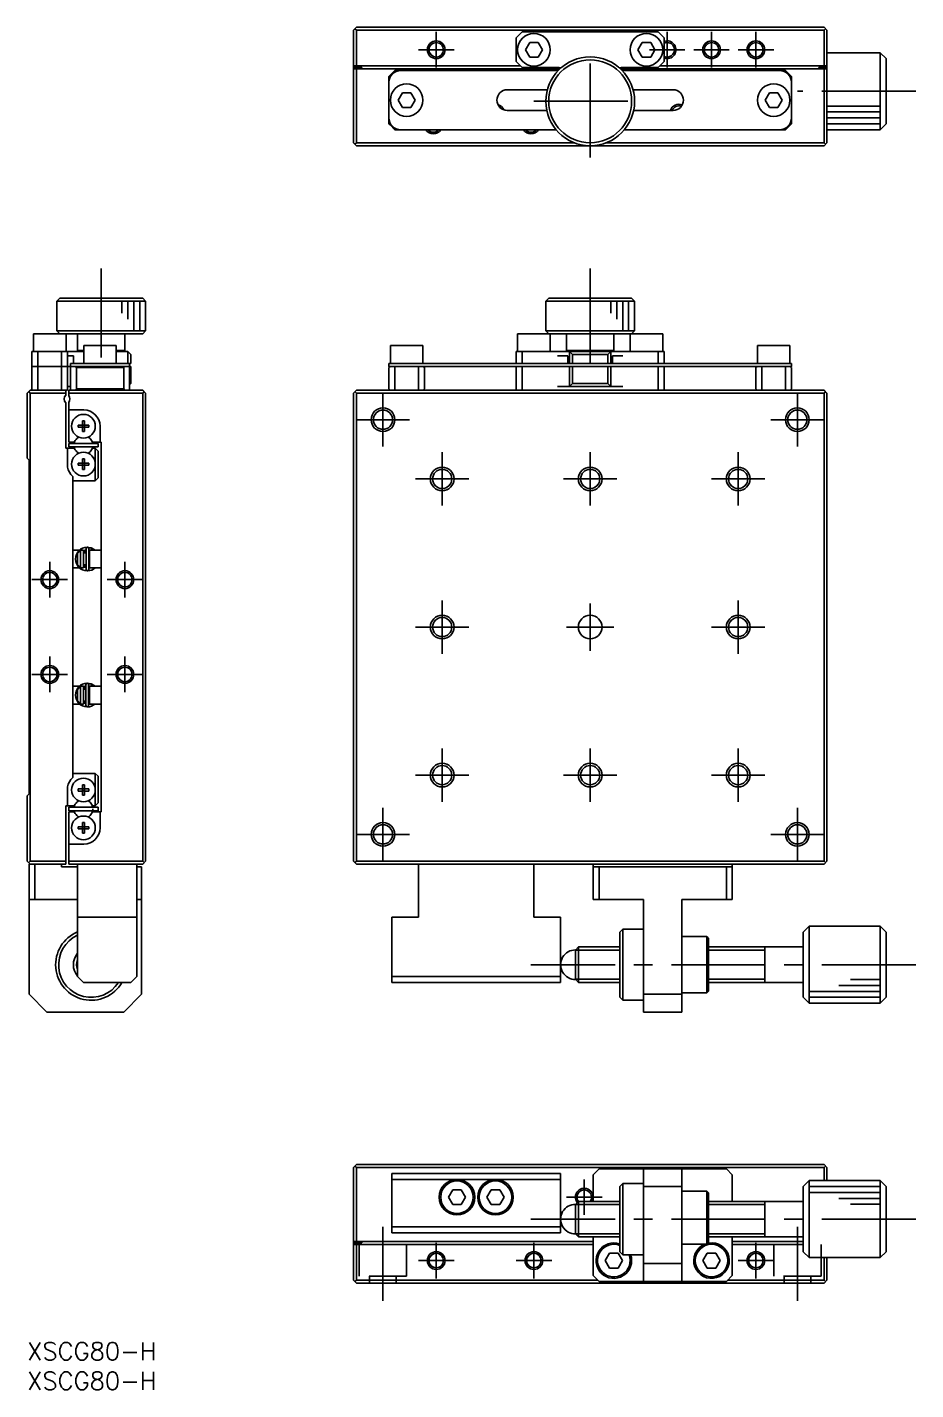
# Model space of a CAD drawing. Extents: x 0 to 327, y -8 to 222.
# Drawn here: x 0 to 150.1, y -8 to 222 of the extents above; entities that cross this region are included whole.
import ezdxf

# ---------------------------------------------------------------- set-up
doc = ezdxf.new("R2010")
doc.units = 0
doc.header["$LTSCALE"] = 0.5
doc.linetypes.add('CENTER', pattern=[50.8, 31.75, -6.35, 6.35, -6.35])
doc.linetypes.add('DASHED', pattern=[19.05, 12.7, -6.35])
for name, color, linetype in [('MSM_CENTER', 1, 'CENTER'), ('MSM_CONTINUOUS', 7, 'CONTINUOUS'), ('MSM_DASHED', 4, 'DASHED'), ('MSM_NARROW', 5, 'CONTINUOUS'), ('MSM_PART_NUMBER', 7, 'CONTINUOUS')]:
    doc.layers.add(name, color=color, linetype=linetype)
doc.styles.get("Standard").update_dxf_attribs({"font": 'txt.shx', "height": 3, "bigfont": 'bigfont.shx'})

# ---------------------------------------------------------------- blocks, each defined once
blk = doc.blocks.new('*U2')
at = {"layer": 'MSM_PART_NUMBER'}
blk.add_text('XSCG80-H', height=3, dxfattribs=at).set_placement((0, -3))
blk = doc.blocks.new('*U3')
at = {"layer": 'MSM_PART_NUMBER'}
blk.add_text('XSCG80-H', height=3, dxfattribs=at).set_placement((0, -8))

msp = doc.modelspace()

# ---------------------------------------------------------------- linework, layer by layer
at = {"layer": 'MSM_CENTER'}
for p, q in [((69.094929, 221.200001), (69.094929, 215.2)), ((108.094929, 221.200001), (108.094929, 215.2)), ((115.594929, 221.200001), (115.594929, 215.2)), ((123.094929, 221.200001), (123.094929, 215.2)), ((95.094929, 200), (95.094929, 219)), ((66.094928, 218.2), (72.09493, 218.2)), ((105.094928, 218.2), (111.09493, 218.2)), ((112.594928, 218.2), (118.59493, 218.2)), ((120.094928, 218.2), (126.09493, 218.2)), ((85.594929, 209.5), (104.594929, 209.5)), ((150.094929, 211.2), (130.094929, 211.2)), ((12.5, 181.25), (12.5, 166.25)), ((95.094929, 181.25), (95.094929, 165.25)), ((60.094931, 151.249995), (60.094931, 160.249998)), ((130.094927, 151.249995), (130.094927, 160.249998)), ((55.594929, 155.749998), (64.594931, 155.749998)), ((125.594925, 155.749998), (134.59493, 155.749998)), ((70.094931, 141.249994), (70.094931, 150.249996)), ((95.094929, 141.249994), (95.094929, 150.249996)), ((120.094927, 141.249994), (120.094927, 150.249996)), ((65.594929, 145.749996), (74.594931, 145.749996)), ((90.594927, 145.749996), (99.594929, 145.749996)), ((115.594925, 145.749996), (124.594927, 145.749996)), ((3.8, 131.750001), (3.8, 125.75)), ((16.5, 131.750001), (16.5, 125.75)), ((0.799999, 128.75), (6.800001, 128.75)), ((13.499999, 128.75), (19.500001, 128.75)), ((70.094931, 116.249998), (70.094931, 125.25)), ((95.094929, 116.75), (95.094929, 124.75)), ((120.094927, 116.249998), (120.094927, 125.25)), ((65.594929, 120.75), (74.594931, 120.75)), ((91.094929, 120.75), (99.094929, 120.75)), ((115.594925, 120.75), (124.594927, 120.75)), ((3.799998, 109.750001), (3.8, 115.750002)), ((16.499998, 109.750001), (16.5, 115.750002)), ((0.799998, 112.750002), (6.8, 112.750001)), ((13.499998, 112.750002), (19.5, 112.750001)), ((70.094931, 91.25), (70.094931, 100.250002)), ((95.094929, 91.25), (95.094929, 100.250002)), ((120.094927, 91.25), (120.094927, 100.250002)), ((65.594929, 95.750002), (74.594931, 95.750002)), ((90.594927, 95.750002), (99.594929, 95.750002)), ((115.594925, 95.750002), (124.594927, 95.750002)), ((60.094931, 81.249994), (60.094931, 90.249996)), ((130.094927, 81.249994), (130.094927, 90.249996)), ((55.594929, 85.749996), (64.594931, 85.749996)), ((125.594925, 85.749996), (134.59493, 85.749996)), ((150.094929, 63.75), (85.094929, 63.75)), ((94.094929, 27.500001), (94.094929, 21.5)), ((91.094928, 24.5), (97.09493, 24.5)), ((150.094929, 20.8), (85.094929, 20.8)), ((60.094929, 7), (60.094929, 19.5)), ((130.094929, 7), (130.094929, 19.5)), ((69.094929, 16.800001), (69.094929, 10.8)), ((85.594929, 16.800001), (85.594929, 10.8)), ((123.094929, 16.800001), (123.094929, 10.8)), ((66.094928, 13.8), (72.09493, 13.8)), ((82.594928, 13.8), (88.59493, 13.8)), ((120.094928, 13.8), (126.09493, 13.8))]:
    msp.add_line(p, q, dxfattribs=at)
at = {"layer": 'MSM_CONTINUOUS'}
for p, q in [((55.094929, 221.5), (55.594929, 222)), ((55.094929, 202.5), (55.094929, 221.5)), ((55.594929, 221.5), (55.344929, 221.75)), ((55.594929, 222), (134.594929, 222)), ((55.594929, 221.5), (55.594929, 215.5)), ((134.594929, 221.5), (55.594929, 221.5)), ((83.594929, 221.2), (82.594929, 220.2)), ((83.594929, 221.2), (106.594929, 221.2)), ((107.594929, 220.2), (106.594929, 221.2)), ((134.594929, 222), (135.094929, 221.5)), ((134.844929, 221.75), (134.594929, 221.5)), ((134.594929, 215.5), (134.594929, 221.5)), ((135.094929, 221.5), (135.094929, 202.5)), ((82.594929, 216.2), (82.594929, 220.2)), ((84.151554, 218.2), (84.873242, 219.45)), ((84.873242, 219.45), (86.316617, 219.45)), ((86.316617, 219.45), (87.038305, 218.2)), ((103.151554, 218.2), (103.873242, 219.45)), ((103.873242, 219.45), (105.316617, 219.45)), ((105.316617, 219.45), (106.038305, 218.2)), ((107.594929, 220.2), (107.594929, 216.2)), ((82.594929, 216.2), (83.594929, 215.2)), ((84.873242, 216.95), (84.151554, 218.2)), ((84.873242, 216.95), (86.316617, 216.95)), ((86.316617, 216.95), (87.038305, 218.2)), ((103.151554, 218.2), (103.873242, 216.95)), ((103.873242, 216.95), (105.316617, 216.95)), ((105.316617, 216.95), (106.038305, 218.2)), ((106.594929, 215.2), (107.594929, 216.2)), ((144.094929, 217.7), (135.094929, 217.7)), ((144.094929, 204.7), (144.094929, 217.7)), ((145.094929, 216.7), (144.094929, 217.7)), ((145.094929, 216.7), (145.094929, 205.7)), ((83.294929, 215.5), (55.094929, 215.5)), ((55.094929, 215.2), (56.494929, 215.2)), ((55.094929, 215), (89.99591, 215)), ((55.594929, 215), (55.594929, 202.5)), ((56.494929, 215), (56.494929, 215.2)), ((61.094929, 213.7), (62.094929, 214.7)), ((61.294929, 213.9), (61.294929, 213.57178)), ((62.094929, 214.7), (89.690302, 214.7)), ((83.594929, 215.2), (89.594929, 215.2)), ((135.094929, 215), (100.193949, 215)), ((100.499557, 214.7), (128.094929, 214.7)), ((100.594929, 215.2), (106.594929, 215.2)), ((106.894929, 215.5), (135.094929, 215.5)), ((128.894929, 213.9), (128.094929, 214.7)), ((128.894929, 213.57178), (128.894929, 213.9)), ((128.894929, 213.9), (129.094929, 213.7)), ((135.094929, 215.2), (133.694929, 215.2)), ((133.694929, 215), (133.694929, 215.2)), ((134.594929, 202.5), (134.594929, 215)), ((61.094929, 205.7), (61.094929, 213.7)), ((129.094929, 213.7), (129.094929, 205.7)), ((62.651554, 209.7), (63.373242, 210.95)), ((63.373242, 208.45), (62.651554, 209.7)), ((63.373242, 210.95), (64.816617, 210.95)), ((64.816617, 210.95), (65.538305, 209.7)), ((65.538305, 209.7), (64.816617, 208.45)), ((81.094929, 211.45), (87.852865, 211.45)), ((102.336994, 211.45), (109.094929, 211.45)), ((124.651554, 209.7), (125.373242, 210.95)), ((125.373242, 208.45), (124.651554, 209.7)), ((125.373242, 210.95), (126.816617, 210.95)), ((126.816617, 210.95), (127.538305, 209.7)), ((127.538305, 209.7), (126.816617, 208.45)), ((64.816617, 208.45), (63.373242, 208.45)), ((87.756844, 207.95), (81.094929, 207.95)), ((109.094929, 207.95), (102.433015, 207.95)), ((126.816617, 208.45), (125.373242, 208.45)), ((61.294929, 205.5), (61.094929, 205.7)), ((61.294929, 205.82822), (61.294929, 205.5)), ((61.294929, 205.5), (62.094929, 204.7)), ((62.094929, 204.7), (89.332118, 204.7)), ((128.094929, 204.7), (100.857741, 204.7)), ((128.094929, 204.7), (129.094929, 205.7)), ((128.894929, 205.5), (128.894929, 205.82822)), ((135.094929, 204.7), (144.094929, 204.7)), ((144.094929, 204.7), (145.094929, 205.7)), ((55.594929, 202), (55.094929, 202.5)), ((55.594929, 202.5), (55.344929, 202.25)), ((55.594929, 202.5), (92.402347, 202.5)), ((97.787512, 202.5), (134.594929, 202.5)), ((134.844929, 202.25), (134.594929, 202.5)), ((135.094929, 202.5), (134.594929, 202)), ((134.594929, 202), (55.594929, 202)), ((5.5, 176.25), (5, 175.75)), ((20, 175.75), (5, 175.75)), ((5, 175.75), (5, 170.75)), ((5.5, 176.25), (19.5, 176.25)), ((20, 175.75), (19.5, 176.25)), ((20, 170.75), (20, 175.75)), ((88.094929, 176.25), (87.594929, 175.75)), ((102.594929, 175.75), (87.594929, 175.75)), ((87.594929, 175.75), (87.594929, 170.75)), ((88.094929, 176.25), (102.094929, 176.25)), ((102.594929, 175.75), (102.094929, 176.25)), ((102.594929, 170.75), (102.594929, 175.75)), ((19.5, 170.25), (1.05, 170.25)), ((1.05, 170.25), (1.05, 167.25)), ((5, 170.75), (20, 170.75)), ((5, 170.75), (5.5, 170.25)), ((6.55, 167.25), (6.55, 170.25)), ((8.5, 170.25), (8.5, 167.45)), ((16.5, 167.45), (16.5, 170.25)), ((19.5, 170.25), (20, 170.75)), ((107.344929, 170.25), (82.844929, 170.25)), ((82.844929, 170.25), (82.844929, 167.25)), ((87.594929, 170.75), (102.594929, 170.75)), ((87.594929, 170.75), (88.094929, 170.25)), ((88.344929, 167.25), (88.344929, 170.25)), ((91.094929, 170.25), (91.094929, 167.45)), ((99.094929, 167.45), (99.094929, 170.25)), ((101.844929, 170.25), (101.844929, 167.25)), ((102.094929, 170.25), (102.594929, 170.75)), ((107.344929, 167.25), (107.344929, 170.25)), ((15.05, 168.25), (9.55, 168.25)), ((9.55, 168.25), (9.55, 165.25)), ((15.05, 165.25), (15.05, 168.25)), ((66.844929, 168.25), (61.344929, 168.25)), ((61.344929, 168.25), (61.344929, 165.25)), ((66.844929, 165.25), (66.844929, 168.25)), ((128.844929, 168.25), (123.344929, 168.25)), ((123.344929, 168.25), (123.344929, 165.25)), ((128.844929, 165.25), (128.844929, 168.25)), ((0.8, 167.25), (9.55, 167.25)), ((0.8, 160.75), (0.8, 167.25)), ((1.8, 167.25), (1.8, 160.75)), ((5.8, 160.75), (5.8, 167.25)), ((6.8, 167.25), (6.8, 160.75)), ((7.8, 166.55), (6.8, 166.55)), ((7.8, 166.55), (7.8, 165.25)), ((8.5, 167.45), (9.55, 167.45)), ((8.5, 167.45), (8.7, 167.25)), ((15.05, 167.45), (16.5, 167.45)), ((15.05, 167.25), (17, 167.25)), ((16.3, 167.25), (16.5, 167.45)), ((17, 165.25), (17, 167.25)), ((17, 167.25), (17.5, 166.75)), ((17.5, 166.75), (17.5, 165.25)), ((82.594929, 165.25), (82.594929, 167.25)), ((82.594929, 167.25), (107.594929, 167.25)), ((83.594929, 167.25), (83.594929, 165.25)), ((91.32698, 166.55), (89.594929, 166.55)), ((91.094929, 167.45), (99.094929, 167.45)), ((91.094929, 167.45), (91.294929, 167.25)), ((91.32698, 166.55), (91.32698, 165.25)), ((91.594929, 165.25), (91.594929, 167.25)), ((91.594929, 167.25), (92.094929, 166.75)), ((92.094929, 166.75), (92.094929, 165.25)), ((98.094929, 166.75), (92.094929, 166.75)), ((98.594929, 167.25), (98.094929, 166.75)), ((98.094929, 165.25), (98.094929, 166.75)), ((98.594929, 167.25), (98.594929, 165.25)), ((100.594929, 166.55), (98.862879, 166.55)), ((98.862879, 165.25), (98.862879, 166.55)), ((98.894929, 167.25), (99.094929, 167.45)), ((106.594929, 165.25), (106.594929, 167.25)), ((107.594929, 167.25), (107.594929, 165.25)), ((17.5, 164.75), (0.8, 164.75)), ((7.3, 160.75), (7.3, 165.25)), ((7.3, 165.25), (17.5, 165.25)), ((8.3, 164.55), (8.1, 164.75)), ((16.3, 164.55), (8.3, 164.55)), ((8.3, 164.55), (8.3, 160.95)), ((16.5, 164.75), (16.3, 164.55)), ((16.3, 160.95), (16.3, 164.55)), ((17.3, 165.25), (17.3, 160.75)), ((17.5, 164.75), (17.5, 161.85)), ((61.094929, 164.75), (61.094929, 165.25)), ((61.094929, 165.25), (129.094929, 165.25)), ((61.294929, 164.75), (61.094929, 164.55)), ((129.094929, 164.75), (61.094929, 164.75)), ((61.094929, 160.95), (61.094929, 164.55)), ((62.094929, 164.75), (62.094929, 160.75)), ((66.094929, 160.75), (66.094929, 164.75)), ((67.094929, 164.55), (66.894929, 164.75)), ((67.094929, 164.55), (67.094929, 160.95)), ((82.594929, 160.75), (82.594929, 164.75)), ((83.594929, 164.75), (83.594929, 160.75)), ((91.594929, 161.35), (91.594929, 164.75)), ((92.094929, 164.75), (92.094929, 161.85)), ((98.094929, 161.85), (98.094929, 164.75)), ((98.594929, 164.75), (98.594929, 161.35)), ((106.594929, 160.75), (106.594929, 164.75)), ((107.594929, 164.75), (107.594929, 160.75)), ((123.294929, 164.75), (123.094929, 164.55)), ((123.094929, 160.95), (123.094929, 164.55)), ((124.094929, 164.75), (124.094929, 160.75)), ((128.094929, 160.75), (128.094929, 164.75)), ((129.094929, 164.55), (128.894929, 164.75)), ((129.094929, 165.25), (129.094929, 164.75)), ((129.094929, 164.55), (129.094929, 160.95)), ((7.3, 161.35), (6.8, 161.35)), ((17.5, 161.85), (17.3, 161.65)), ((100.594929, 161.35), (89.594929, 161.35)), ((92.094929, 161.85), (91.594929, 161.35)), ((92.094929, 161.85), (98.094929, 161.85)), ((98.094929, 161.85), (98.594929, 161.35)), ((0.5, 160.75), (0, 160.25)), ((0, 149.25), (0, 160.25)), ((0.5, 160.25), (0.25, 160.5)), ((0.5, 160.75), (6.8, 160.75)), ((0.5, 160.25), (0.5, 81.25)), ((6.5, 160.25), (0.5, 160.25)), ((6.5, 159.911438), (6.5, 160.75)), ((7, 160.75), (7, 159.85)), ((7, 160.75), (19.5, 160.75)), ((19.5, 160.25), (7, 160.25)), ((8.1, 160.75), (8.3, 160.95)), ((8.3, 160.95), (16.3, 160.95)), ((16.3, 160.95), (16.5, 160.75)), ((19.5, 160.75), (20, 160.25)), ((19.75, 160.5), (19.5, 160.25)), ((19.5, 81.25), (19.5, 160.25)), ((20, 160.25), (20, 81.25)), ((55.594929, 160.75), (55.094929, 160.25)), ((55.094929, 81.25), (55.094929, 160.25)), ((55.594929, 160.25), (55.344929, 160.5)), ((55.594929, 160.75), (134.594929, 160.75)), ((134.594929, 160.25), (55.594929, 160.25)), ((55.594929, 160.25), (55.594929, 81.25)), ((61.294929, 160.75), (61.094929, 160.95)), ((66.894929, 160.75), (67.094929, 160.95)), ((123.294929, 160.75), (123.094929, 160.95)), ((129.094929, 160.95), (128.894929, 160.75)), ((135.094929, 160.25), (134.594929, 160.75)), ((134.844929, 160.5), (134.594929, 160.25)), ((134.594929, 81.25), (134.594929, 160.25)), ((135.094929, 160.25), (135.094929, 81.25)), ((6.5, 150.95), (6.5, 158.588562)), ((7, 158.65), (7, 151.95)), ((9.55, 157.4), (7, 157.4)), ((8.613639, 154.83), (9.32, 154.83)), ((8.613639, 154.47), (8.613639, 154.83)), ((9.32, 154.47), (8.613639, 154.47)), ((9.32, 155.536361), (9.68, 155.536361)), ((9.32, 154.83), (9.32, 155.536361)), ((9.330372, 154.819628), (9.32, 154.83)), ((9.330372, 154.480372), (9.32, 154.47)), ((9.32, 153.763639), (9.32, 154.47)), ((9.330372, 154.480372), (9.330372, 154.819628)), ((9.330372, 154.819628), (9.669628, 154.819628)), ((9.669628, 154.480372), (9.330372, 154.480372)), ((9.669628, 154.819628), (9.68, 154.83)), ((9.669628, 154.819628), (9.669628, 154.480372)), ((9.669628, 154.480372), (9.68, 154.47)), ((9.68, 155.536361), (9.68, 154.83)), ((9.68, 154.83), (10.386361, 154.83)), ((9.68, 154.47), (9.68, 153.763639)), ((10.386361, 154.47), (9.68, 154.47)), ((10.386361, 154.83), (10.386361, 154.47)), ((12.3, 151.95), (12.3, 154.65)), ((7, 151.95), (7.955588, 151.95)), ((7.955588, 151.95), (8.125185, 152.24375)), ((9.68, 153.763639), (9.32, 153.763639)), ((10.874815, 152.24375), (11.044412, 151.95)), ((11.044412, 151.95), (12.5, 151.95)), ((12.5, 151.95), (12.5, 89.55)), ((7.955588, 150.95), (6.5, 150.95)), ((6.8, 150.95), (6.8, 147.727985)), ((7, 151.75), (12, 151.75)), ((7, 151.15), (7, 151.75)), ((7, 151.15), (12, 151.15)), ((8.125185, 150.65625), (7.955588, 150.95)), ((11.044412, 150.95), (10.874815, 150.65625)), ((11.5, 150.95), (11.044412, 150.95)), ((11.5, 145.45), (11.5, 150.95)), ((11.5, 150.95), (12, 150.45)), ((12, 151.75), (12, 151.15)), ((12, 150.45), (12, 145.95)), ((0, 149.25), (0.35, 148.9)), ((0.35, 148.9), (0.35, 92.6)), ((8.613639, 148.43), (9.32, 148.43)), ((8.613639, 148.07), (8.613639, 148.43)), ((9.32, 148.07), (8.613639, 148.07)), ((9.32, 149.136361), (9.68, 149.136361)), ((9.32, 148.43), (9.32, 149.136361)), ((9.330372, 148.419628), (9.32, 148.43)), ((9.330372, 148.080372), (9.32, 148.07)), ((9.32, 147.363639), (9.32, 148.07)), ((9.68, 147.363639), (9.32, 147.363639)), ((9.330372, 148.080372), (9.330372, 148.419628)), ((9.330372, 148.419628), (9.669628, 148.419628)), ((9.669628, 148.080372), (9.330372, 148.080372)), ((9.669628, 148.419628), (9.68, 148.43)), ((9.669628, 148.419628), (9.669628, 148.080372)), ((9.669628, 148.080372), (9.68, 148.07)), ((9.68, 149.136361), (9.68, 148.43)), ((9.68, 148.43), (10.386361, 148.43)), ((10.386361, 148.07), (9.68, 148.07)), ((9.68, 147.363639), (9.68, 148.07)), ((10.386361, 148.43), (10.386361, 148.07)), ((7.7, 95.329062), (7.7, 146.170938)), ((7.7, 145.45), (11.5, 145.45)), ((12, 145.95), (11.5, 145.45)), ((8.854616, 133.75), (7.7, 133.75)), ((8.5, 133.166515), (9, 133.695683)), ((9, 133.75), (9, 130.75)), ((9.5, 133.75), (9, 133.75)), ((9.499962, 133.637421), (9.929682, 133.766292)), ((9.5, 130.75), (9.5, 133.75)), ((9.7, 133.25), (9.7, 133.714547)), ((9.929734, 134.006687), (9.929734, 130.456687)), ((10.934774, 134.072168), (10.183375, 134.23022)), ((10.370978, 134.075538), (10.369147, 134.07476)), ((10.404279, 134.088664), (10.370978, 134.075538)), ((10.379734, 130.456687), (10.379734, 134.006687)), ((10.379734, 133.407136), (10.499992, 133.635853)), ((10.438183, 134.10011), (10.404279, 134.088664)), ((10.472605, 134.109848), (10.438183, 134.10011)), ((10.507462, 134.117854), (10.472605, 134.109848)), ((10.5, 133.75), (10.5, 130.75)), ((12.5, 133.75), (10.5, 133.75)), ((10.542669, 134.124109), (10.507462, 134.117854)), ((10.578139, 134.128598), (10.542669, 134.124109)), ((10.613786, 134.13131), (10.578139, 134.128598)), ((10.649523, 134.132239), (10.613786, 134.13131)), ((10.685263, 134.131381), (10.649523, 134.132239)), ((10.720918, 134.12874), (10.685263, 134.131381)), ((10.756401, 134.12432), (10.720918, 134.12874)), ((10.791625, 134.118133), (10.756401, 134.12432)), ((10.826504, 134.110192), (10.791625, 134.118133)), ((10.823255, 133.763593), (10.816368, 133.75)), ((10.830241, 133.777825), (10.823255, 133.763593)), ((10.860953, 134.100517), (10.826504, 134.110192)), ((10.935138, 134.072019), (10.826769, 133.749973)), ((10.837285, 133.79261), (10.830241, 133.777825)), ((10.844342, 133.807857), (10.837285, 133.79261)), ((10.851372, 133.823476), (10.844342, 133.807857)), ((10.858331, 133.83937), (10.851372, 133.823476)), ((10.865177, 133.855446), (10.858331, 133.83937)), ((10.894885, 134.089132), (10.860953, 134.100517)), ((10.871869, 133.871604), (10.865177, 133.855446)), ((10.878366, 133.887748), (10.871869, 133.871604)), ((10.88463, 133.90378), (10.878366, 133.887748)), ((10.890622, 133.919603), (10.88463, 133.90378)), ((10.896305, 133.935121), (10.890622, 133.919603)), ((10.926472, 134.076795), (10.894885, 134.089132)), ((10.901647, 133.950241), (10.896305, 133.935121)), ((10.906614, 133.964871), (10.901647, 133.950241)), ((10.911176, 133.978922), (10.906614, 133.964871)), ((10.915306, 133.99231), (10.911176, 133.978922)), ((10.918978, 134.004954), (10.915306, 133.99231)), ((10.922172, 134.016776), (10.918978, 134.004954)), ((10.924866, 134.027707), (10.922172, 134.016776)), ((10.927046, 134.037679), (10.924866, 134.027707)), ((10.925041, 134.077091), (10.927182, 134.076402)), ((11.454354, 133.750169), (10.926, 134.075868)), ((10.928697, 134.046633), (10.927046, 134.037679)), ((10.927182, 134.076402), (10.928795, 134.074461)), ((10.92981, 134.054514), (10.928697, 134.046633)), ((10.928795, 134.074461), (10.929869, 134.071278)), ((10.930378, 134.061275), (10.92981, 134.054514)), ((10.929869, 134.071278), (10.930398, 134.066874)), ((10.930398, 134.066874), (10.930378, 134.061275)), ((10.968328, 134.057587), (10.934774, 134.072168)), ((8.5, 131.333485), (8.5, 133.166515)), ((9, 130.804317), (8.5, 131.333485)), ((9.929734, 133.25), (9.5, 133.25)), ((9.5, 131.25), (9.929734, 131.25)), ((9.7, 130.75), (9.7, 131.25)), ((10.5, 133.25), (10.379734, 133.25)), ((10.379734, 131.25), (10.5, 131.25)), ((7.7, 130.75), (8.813018, 130.75)), ((8.813237, 130.75), (8.813381, 130.75)), ((9, 130.75), (9.5, 130.75)), ((10.499955, 130.827547), (10.379734, 131.056239)), ((10.504428, 130.720725), (10.379752, 130.697069)), ((10.5, 130.75), (12.5, 130.75)), ((10.611234, 130.749626), (10.504428, 130.720725)), ((10.867694, 130.36497), (10.868847, 130.365339)), ((10.868847, 130.365339), (10.871163, 130.366086)), ((10.871163, 130.366086), (10.872361, 130.366475)), ((10.872361, 130.366475), (10.873995, 130.367011)), ((10.873995, 130.367011), (10.874935, 130.367321)), ((10.874935, 130.367321), (10.876421, 130.367814)), ((10.876421, 130.367814), (10.877352, 130.368125)), ((10.877352, 130.368125), (10.879482, 130.368841)), ((10.879482, 130.368841), (10.926472, 130.38658)), ((10.922892, 130.386642), (10.925041, 130.386284)), ((10.925041, 130.386284), (10.924722, 130.387059)), ((10.926472, 130.38658), (10.925041, 130.386284)), ((10.926216, 130.387597), (10.956471, 130.400553)), ((8.802568, 110.75), (7.7, 110.75)), ((8.5, 110.166515), (9, 110.695683)), ((8.80354, 110.75), (8.803437, 110.75)), ((9, 110.75), (9, 107.75)), ((9.5, 110.75), (9, 110.75)), ((9.49995, 110.679353), (9.920454, 110.803976)), ((9.5, 107.75), (9.5, 110.75)), ((9.68565, 110.75), (9.685503, 110.75)), ((9.685872, 110.75), (9.685728, 110.75)), ((9.7, 110.75), (9.685894, 110.75)), ((9.7, 110.25), (9.7, 110.75)), ((9.920506, 111.044371), (9.920506, 107.494371)), ((10.9591, 111.09527), (10.174146, 111.267904)), ((10.36175, 111.113221), (10.359919, 111.112443)), ((10.395051, 111.126348), (10.36175, 111.113221)), ((10.370506, 107.494371), (10.370506, 111.044371)), ((10.370506, 110.444819), (10.499969, 110.679525)), ((10.428954, 111.137794), (10.395051, 111.126348)), ((10.463376, 111.147531), (10.428954, 111.137794)), ((10.498233, 111.155537), (10.463376, 111.147531)), ((10.53344, 111.161792), (10.498233, 111.155537)), ((10.5, 110.75), (10.5, 107.75)), ((12.5, 110.75), (10.5, 110.75)), ((10.56891, 111.166281), (10.53344, 111.161792)), ((10.604558, 111.168994), (10.56891, 111.166281)), ((10.640295, 111.169922), (10.604558, 111.168994)), ((10.676034, 111.169065), (10.640295, 111.169922)), ((10.711689, 111.166423), (10.676034, 111.169065)), ((10.747172, 111.162004), (10.711689, 111.166423)), ((10.782397, 111.155816), (10.747172, 111.162004)), ((10.817276, 111.147876), (10.782397, 111.155816)), ((10.793627, 110.762371), (10.786596, 110.75)), ((10.800933, 110.775823), (10.793627, 110.762371)), ((10.92591, 111.109702), (10.797093, 110.749972)), ((10.80846, 110.790255), (10.800933, 110.775823)), ((10.816151, 110.805559), (10.80846, 110.790255)), ((10.82395, 110.821621), (10.816151, 110.805559)), ((10.851725, 111.138201), (10.817276, 111.147876)), ((10.831797, 110.838321), (10.82395, 110.821621)), ((10.839634, 110.855534), (10.831797, 110.838321)), ((10.847403, 110.873131), (10.839634, 110.855534)), ((10.855044, 110.89098), (10.847403, 110.873131)), ((10.885656, 111.126815), (10.851725, 111.138201)), ((10.862502, 110.908949), (10.855044, 110.89098)), ((10.86972, 110.926902), (10.862502, 110.908949)), ((10.876644, 110.944705), (10.86972, 110.926902)), ((10.883223, 110.962226), (10.876644, 110.944705)), ((10.889408, 110.979332), (10.883223, 110.962226)), ((10.917243, 111.114478), (10.885656, 111.126815)), ((10.895151, 110.995897), (10.889408, 110.979332)), ((10.90041, 111.011796), (10.895151, 110.995897)), ((10.905147, 111.026911), (10.90041, 111.011796)), ((10.909324, 111.041128), (10.905147, 111.026911)), ((10.912912, 111.054341), (10.909324, 111.041128)), ((10.915883, 111.066451), (10.912912, 111.054341)), ((10.915812, 111.114774), (10.918161, 111.11393)), ((10.918215, 111.077367), (10.915883, 111.066451)), ((11.487977, 110.750152), (10.916771, 111.113551)), ((10.918161, 111.11393), (10.919855, 111.111537)), ((10.919891, 111.087009), (10.918215, 111.077367)), ((10.919855, 111.111537), (10.92088, 111.107614)), ((10.920898, 111.095304), (10.919891, 111.087009)), ((10.92088, 111.107614), (10.921228, 111.102189)), ((10.921228, 111.102189), (10.920898, 111.095304)), ((8.5, 108.333485), (8.5, 110.166515)), ((9, 107.804317), (8.5, 108.333485)), ((9.920506, 110.25), (9.5, 110.25)), ((9.5, 108.25), (9.920506, 108.25)), ((9.7, 107.784103), (9.7, 108.25)), ((10.5, 110.25), (10.370506, 110.25)), ((10.370506, 108.25), (10.5, 108.25)), ((7.7, 107.75), (8.84661, 107.75)), ((8.847358, 107.75), (8.84746, 107.75)), ((9, 107.75), (9.5, 107.75)), ((10.499959, 107.859223), (10.370506, 108.093923)), ((10.500014, 107.759537), (10.370524, 107.734753)), ((10.5, 107.75), (12.5, 107.75)), ((10.858465, 107.402653), (10.859619, 107.403022)), ((10.859619, 107.403022), (10.861935, 107.403769)), ((10.861935, 107.403769), (10.863132, 107.404159)), ((10.863132, 107.404159), (10.864766, 107.404694)), ((10.864766, 107.404694), (10.865707, 107.405004)), ((10.865707, 107.405004), (10.867192, 107.405497)), ((10.867192, 107.405497), (10.868124, 107.405808)), ((10.868124, 107.405808), (10.870254, 107.406524)), ((10.870254, 107.406524), (10.917243, 107.424264)), ((10.913664, 107.424326), (10.915812, 107.423967)), ((10.915812, 107.423967), (10.915494, 107.424743)), ((10.917243, 107.424264), (10.915812, 107.423967)), ((10.916987, 107.425281), (10.947243, 107.438237)), ((7.7, 96.05), (11.5, 96.05)), ((11.5, 90.55), (11.5, 96.05)), ((11.5, 96.05), (12, 95.55)), ((12, 95.55), (12, 91.05)), ((0.35, 92.6), (0, 92.25)), ((0, 81.25), (0, 92.25)), ((6.8, 90.55), (6.8, 93.772015)), ((8.613639, 93.43), (9.32, 93.43)), ((8.613639, 93.07), (8.613639, 93.43)), ((9.32, 93.07), (8.613639, 93.07)), ((9.32, 94.136361), (9.68, 94.136361)), ((9.32, 93.43), (9.32, 94.136361)), ((9.330372, 93.419628), (9.32, 93.43)), ((9.330372, 93.080372), (9.32, 93.07)), ((9.32, 92.363639), (9.32, 93.07)), ((9.68, 92.363639), (9.32, 92.363639)), ((9.330372, 93.080372), (9.330372, 93.419628)), ((9.330372, 93.419628), (9.669628, 93.419628)), ((9.669628, 93.080372), (9.330372, 93.080372)), ((9.669628, 93.419628), (9.68, 93.43)), ((9.669628, 93.419628), (9.669628, 93.080372)), ((9.669628, 93.080372), (9.68, 93.07)), ((9.68, 94.136361), (9.68, 93.43)), ((9.68, 93.43), (10.386361, 93.43)), ((10.386361, 93.07), (9.68, 93.07)), ((9.68, 92.363639), (9.68, 93.07)), ((10.386361, 93.43), (10.386361, 93.07)), ((6.5, 90.55), (7.955588, 90.55)), ((6.5, 90.55), (6.5, 80.75)), ((7, 90.35), (12, 90.35)), ((7, 90.35), (7, 89.75)), ((7, 89.75), (12, 89.75)), ((8.125185, 90.84375), (7.955588, 90.55)), ((11.044412, 90.55), (10.874815, 90.84375)), ((11.5, 90.55), (11.044412, 90.55)), ((12, 91.05), (11.5, 90.55)), ((12, 89.75), (12, 90.35)), ((7, 80.75), (7, 89.55)), ((7, 89.55), (7.955588, 89.55)), ((7.955588, 89.55), (8.125185, 89.25625)), ((9.32, 87.736361), (9.68, 87.736361)), ((9.32, 87.03), (9.32, 87.736361)), ((9.68, 87.736361), (9.68, 87.03)), ((10.874815, 89.25625), (11.044412, 89.55)), ((11.044412, 89.55), (12.5, 89.55)), ((12.3, 89.55), (12.3, 86.85)), ((8.613639, 87.03), (9.32, 87.03)), ((8.613639, 86.67), (8.613639, 87.03)), ((9.32, 86.67), (8.613639, 86.67)), ((9.330372, 87.019628), (9.32, 87.03)), ((9.330372, 86.680372), (9.32, 86.67)), ((9.32, 85.963639), (9.32, 86.67)), ((9.68, 85.963639), (9.32, 85.963639)), ((9.330372, 86.680372), (9.330372, 87.019628)), ((9.330372, 87.019628), (9.669628, 87.019628)), ((9.669628, 86.680372), (9.330372, 86.680372)), ((9.669628, 87.019628), (9.68, 87.03)), ((9.669628, 87.019628), (9.669628, 86.680372)), ((9.669628, 86.680372), (9.68, 86.67)), ((9.68, 87.03), (10.386361, 87.03)), ((10.386361, 86.67), (9.68, 86.67)), ((9.68, 85.963639), (9.68, 86.67)), ((10.386361, 87.03), (10.386361, 86.67)), ((9.55, 84.1), (7, 84.1)), ((0, 81.25), (0.5, 80.75)), ((0.25, 81), (0.5, 81.25)), ((0.3, 80.75), (6.5, 80.75)), ((0.3, 58.75), (0.3, 80.75)), ((0.5, 81.25), (6.5, 81.25)), ((1.3, 80.75), (1.3, 74.75)), ((5.8, 80.25), (5.8, 80.75)), ((7, 81.25), (19.5, 81.25)), ((19.5, 80.75), (7, 80.75)), ((8.5, 80.75), (8.5, 61.75)), ((18.5, 61.75), (18.5, 80.75)), ((19.5, 81.25), (19.75, 81)), ((20, 81.25), (19.5, 80.75)), ((55.094929, 81.25), (55.594929, 80.75)), ((55.594929, 81.25), (55.344929, 81)), ((55.594929, 81.25), (134.594929, 81.25)), ((134.594929, 80.75), (55.594929, 80.75)), ((66.094929, 80.75), (66.094929, 71.75)), ((85.594929, 71.75), (85.594929, 80.75)), ((95.594929, 74.75), (95.594929, 80.75)), ((119.094929, 80.75), (119.094929, 74.75)), ((134.844929, 81), (134.594929, 81.25)), ((134.594929, 80.75), (135.094929, 81.25)), ((8.5, 80.25), (5.8, 80.25)), ((18.5, 80.25), (19.3, 80.25)), ((19.3, 80.25), (19.3, 58.75)), ((95.594929, 80.25), (119.094929, 80.25)), ((96.594929, 80.25), (96.594929, 74.75)), ((118.094929, 74.75), (118.094929, 80.25)), ((8.5, 74.75), (0.3, 74.75)), ((19.3, 74.75), (18.5, 74.75)), ((104.094929, 74.75), (95.594929, 74.75)), ((104.094929, 55.75), (104.094929, 74.75)), ((110.594929, 74.75), (119.094929, 74.75)), ((110.594929, 74.75), (110.594929, 55.75)), ((18.5, 71.75), (8.5, 71.75)), ((66.094929, 71.75), (61.594929, 71.75)), ((61.594929, 60.75), (61.594929, 71.75)), ((90.094929, 71.75), (85.594929, 71.75)), ((90.094929, 71.75), (90.094929, 60.75)), ((100.594929, 69.75), (100.094929, 69.25)), ((100.094929, 58.25), (100.094929, 69.25)), ((100.594929, 69.75), (100.594929, 57.75)), ((104.094929, 69.75), (100.594929, 69.75)), ((132.094929, 70.25), (131.094929, 69.25)), ((131.094929, 58.25), (131.094929, 69.25)), ((132.094929, 70.25), (132.094929, 57.25)), ((144.094929, 70.25), (132.094929, 70.25)), ((144.094929, 57.25), (144.094929, 70.25)), ((145.094929, 69.25), (144.094929, 70.25)), ((145.094929, 69.25), (145.094929, 58.25)), ((92.594929, 66.2085), (93.136429, 66.75)), ((93.136429, 66.75), (93.136429, 60.75)), ((100.094929, 66.75), (93.136429, 66.75)), ((114.794929, 68.5), (110.594929, 68.5)), ((114.794929, 59), (114.794929, 68.5)), ((115.094929, 68.2), (114.794929, 68.5)), ((115.094929, 68.2), (115.094929, 59.3)), ((131.094929, 66.75), (115.094949, 66.75)), ((124.594929, 60.749995), (124.594929, 66.750005)), ((92.594929, 66.2085), (92.594929, 61.2915)), ((8.5, 61.75), (9.5, 60.75)), ((9.5, 60.75), (17.5, 60.75)), ((17.5, 60.75), (18.5, 61.75)), ((61.594929, 61.75), (90.094929, 61.75)), ((90.094929, 60.75), (61.594929, 60.75)), ((93.136429, 60.75), (92.594929, 61.2915)), ((100.094929, 60.75), (93.136429, 60.75)), ((115.094949, 60.75), (131.094929, 60.75)), ((0.3, 58.75), (3.3, 55.75)), ((16.3, 55.75), (19.3, 58.75)), ((100.094929, 58.25), (100.594929, 57.75)), ((100.594929, 57.75), (104.094929, 57.75)), ((104.094929, 58.75), (110.594929, 58.75)), ((110.594929, 59), (114.794929, 59)), ((114.794929, 59), (115.094929, 59.3)), ((131.094929, 58.25), (132.094929, 57.25)), ((144.094929, 57.25), (145.094929, 58.25)), ((16.3, 55.75), (3.3, 55.75)), ((110.594929, 55.75), (104.094929, 55.75)), ((132.094929, 57.25), (144.094929, 57.25)), ((55.094929, 29.5), (55.594929, 30)), ((55.594929, 30), (134.594929, 30)), ((135.094929, 29.5), (134.594929, 30)), ((55.094929, 10.5), (55.094929, 29.5)), ((55.344929, 29.75), (55.594929, 29.5)), ((55.594929, 29.5), (55.594929, 17)), ((134.594929, 29.5), (55.594929, 29.5)), ((61.594929, 28.5), (90.094929, 28.5)), ((61.594929, 18.5), (61.594929, 28.5)), ((90.094929, 28.5), (90.094929, 18.5)), ((96.594929, 29.3), (95.594929, 28.3)), ((95.594929, 23.8), (95.594929, 28.3)), ((96.594929, 29.3), (118.094929, 29.3)), ((104.094929, 10.3), (104.094929, 29.3)), ((110.594929, 29.3), (110.594929, 10.3)), ((119.094929, 28.3), (118.094929, 29.3)), ((119.094929, 28.3), (119.094929, 23.8)), ((134.594929, 29.5), (134.844929, 29.75)), ((134.594929, 27.3), (134.594929, 29.5)), ((135.094929, 29.5), (135.094929, 27.3)), ((90.094929, 27.5), (61.594929, 27.5)), ((71.151554, 24.5), (71.873242, 25.75)), ((71.873242, 25.75), (73.316617, 25.75)), ((73.316617, 25.75), (74.038305, 24.5)), ((77.651554, 24.5), (78.373242, 25.75)), ((78.373242, 25.75), (79.816617, 25.75)), ((79.816617, 25.75), (80.538305, 24.5)), ((100.594929, 26.8), (100.094929, 26.3)), ((100.094929, 15.3), (100.094929, 26.3)), ((100.594929, 26.8), (100.594929, 14.8)), ((104.094929, 26.8), (100.594929, 26.8)), ((110.594929, 26.3), (104.094929, 26.3)), ((114.794929, 25.55), (110.594929, 25.55)), ((114.794929, 16.55), (114.794929, 25.55)), ((115.094929, 25.25), (114.794929, 25.55)), ((132.094929, 27.3), (131.094929, 26.3)), ((131.094929, 15.3), (131.094929, 26.3)), ((132.094929, 27.3), (132.094929, 14.3)), ((144.094929, 27.3), (132.094929, 27.3)), ((144.094929, 14.3), (144.094929, 27.3)), ((145.094929, 26.3), (144.094929, 27.3)), ((145.094929, 26.3), (145.094929, 15.3)), ((71.873242, 23.25), (71.151554, 24.5)), ((73.316617, 23.25), (71.873242, 23.25)), ((74.038305, 24.5), (73.316617, 23.25)), ((78.373242, 23.25), (77.651554, 24.5)), ((79.816617, 23.25), (78.373242, 23.25)), ((80.538305, 24.5), (79.816617, 23.25)), ((92.594929, 23.2585), (93.136429, 23.8)), ((92.594929, 23.2585), (92.594929, 18.3415)), ((93.136429, 23.8), (93.136429, 17.8)), ((100.094929, 23.8), (93.136429, 23.8)), ((115.094929, 25.25), (115.094929, 16.55)), ((131.094929, 23.8), (115.094929, 23.8)), ((124.594929, 17.799995), (124.594929, 23.800005)), ((61.594929, 19.5), (90.094929, 19.5)), ((90.094929, 18.5), (61.594929, 18.5)), ((95.594929, 17), (55.094929, 17)), ((55.094929, 16.8), (56.494929, 16.8)), ((55.094929, 16.5), (95.594929, 16.5)), ((55.594929, 16.5), (55.594929, 10.5)), ((56.494929, 17), (56.494929, 16.8)), ((93.136429, 17.8), (92.594929, 18.3415)), ((100.094929, 17.8), (93.136429, 17.8)), ((95.594929, 11.3), (95.594929, 17.8)), ((115.094929, 16.55), (110.594929, 16.55)), ((115.094929, 17.8), (131.094929, 17.8)), ((119.094929, 17.8), (119.094929, 11.3)), ((119.094929, 17), (131.094929, 17)), ((131.094929, 16.5), (119.094929, 16.5)), ((97.651554, 13.8), (98.373242, 15.05)), ((98.373242, 12.55), (97.651554, 13.8)), ((98.373242, 15.05), (99.816617, 15.05)), ((99.816617, 15.05), (100.538305, 13.8)), ((100.538305, 13.8), (99.816617, 12.55)), ((100.094929, 15.3), (100.594929, 14.8)), ((100.594929, 14.8), (104.094929, 14.8)), ((114.151554, 13.8), (114.873242, 15.05)), ((114.873242, 12.55), (114.151554, 13.8)), ((114.873242, 15.05), (116.316617, 15.05)), ((116.316617, 15.05), (117.038305, 13.8)), ((117.038305, 13.8), (116.316617, 12.55)), ((131.094929, 15.3), (132.094929, 14.3)), ((132.094929, 14.3), (144.094929, 14.3)), ((134.594929, 10.5), (134.594929, 14.3)), ((135.094929, 14.3), (135.094929, 10.5)), ((144.094929, 14.3), (145.094929, 15.3)), ((99.816617, 12.55), (98.373242, 12.55)), ((104.094929, 13.3), (110.594929, 13.3)), ((116.316617, 12.55), (114.873242, 12.55)), ((55.594929, 10), (55.094929, 10.5)), ((55.344929, 10.25), (55.594929, 10.5)), ((55.594929, 10.5), (96.394929, 10.5)), ((134.594929, 10), (55.594929, 10)), ((95.594929, 11.3), (96.594929, 10.3)), ((118.094929, 10.3), (96.594929, 10.3)), ((118.094929, 10.3), (119.094929, 11.3)), ((118.294929, 10.5), (134.594929, 10.5)), ((134.594929, 10.5), (134.844929, 10.25)), ((135.094929, 10.5), (134.594929, 10))]:
    msp.add_line(p, q, dxfattribs=at)
for centre, radius in [((85.594929, 218.2), 2.75), ((104.594929, 218.2), 2.75), ((69.094929, 218.2), 1.2295), ((115.594929, 218.2), 1.2295), ((123.094929, 218.2), 1.2295), ((95.094929, 209.5), 7.5), ((95.094929, 209.5), 7), ((64.094929, 209.7), 2.75), ((126.094929, 209.7), 2.75), ((9.5, 154.65), 2), ((60.09493, 155.749998), 1.621), ((130.094926, 155.749998), 1.621), ((9.5, 148.25), 2), ((70.094931, 145.749995), 1.621), ((95.094928, 145.749996), 1.621), ((120.094926, 145.749996), 1.621), ((3.8, 128.75), 1.2295), ((16.5, 128.75), 1.2295), ((70.094931, 120.749999), 1.621), ((95.094929, 120.75), 2), ((120.094927, 120.749999), 1.621), ((3.799999, 112.750002), 1.2295), ((16.499999, 112.750002), 1.2295), ((70.094931, 95.750001), 1.621), ((95.094928, 95.750002), 1.621), ((120.094926, 95.750002), 1.621), ((9.5, 93.25), 2), ((9.5, 86.85), 2), ((60.094931, 85.749995), 1.621), ((130.094927, 85.749995), 1.621), ((72.594929, 24.5), 3), ((72.594929, 24.5), 2.75), ((79.094929, 24.5), 3), ((79.094929, 24.5), 2.75), ((115.594929, 13.8), 2.75), ((69.094929, 13.8), 1.2295), ((85.594929, 13.8), 1.2295), ((123.094929, 13.8), 1.2295)]:
    msp.add_circle(centre, radius, dxfattribs=at)
for centre, radius, start, end in [((108.094929, 218.2), 1.2295, 246.00421868, 113.99578132), ((63.094929, 212.7), 2, 90, 180), ((89.594929, 213.2), 2, 74.334976, 90), ((100.594929, 213.2), 2, 90, 105.665024), ((127.094929, 212.7), 2, 0, 90), ((81.094929, 209.7), 1.75, 90, 270), ((109.094929, 209.7), 1.75, 270, 90), ((79.094929, 207.5), 1.2295, 43.28429463, 52.16834032), ((110.094929, 207.5), 1.2295, 70.64608602, 158.53068736), ((63.094929, 206.7), 2, 180, 270), ((68.594929, 205.5), 1.2295, 220.59218117, 319.40781883), ((85.094929, 205.5), 1.2295, 220.59218117, 319.40781883), ((127.094929, 206.7), 2, 270, 0), ((7.25, 159.25), 1, 138.590378, 221.409622), ((6.2, 159.25), 1, 323.130102, 36.869898), ((9.55, 154.65), 2.75, 0, 90), ((9.5, 151.449999), 1.5875, 149.999969, 169.10691), ((9.5, 151.45), 1.5875, 135, 150), ((9.615, 151.33519), 1.75, 121.886504, 135.004406), ((9.5, 151.449999), 1.5875, 120.433182, 134.999975), ((9.5, 151.449999), 1.5875, 45.000025, 59.566818), ((9.385, 151.33519), 1.75, 44.995594, 58.113496), ((9.5, 151.45), 1.5875, 30, 45), ((9.5, 151.449999), 1.5875, 10.893057, 30.000031), ((9.5, 151.449999), 1.5875, 190.893044, 210), ((9.5, 151.45), 1.5875, 210, 225), ((9.5, 151.449999), 1.5875, 224.999975, 239.566737), ((9.615, 151.56481), 1.75, 224.995594, 238.113496), ((9.5, 151.449999), 1.5875, 300.433263, 315.000025), ((9.385, 151.56481), 1.75, 301.886504, 315.004406), ((9.5, 151.45), 1.5875, 315, 330), ((9.5, 151.449999), 1.5875, 330.000031, 349.106956), ((9.5, 148.25), 2.75, 190.942499, 229.114807), ((10.154773, 132.231732), 1.998762, 90.738023, 269.187021), ((10.154734, 134.006687), 0.225, 0, 180), ((10.154734, 130.456687), 0.225, 180, 0), ((10.153306, 132.235454), 2.002574, 270.859394, 312.103214), ((10.145544, 109.269415), 1.998762, 90.738023, 269.187021), ((10.145506, 111.044371), 0.225, 0, 180), ((10.145506, 107.494371), 0.225, 180, 0), ((10.14391, 109.274021), 2.00346, 270.863794, 310.459737), ((9.5, 93.25), 2.75, 130.885193, 169.057501), ((9.5, 90.050001), 1.5875, 150.000031, 169.106944), ((9.5, 90.050001), 1.5875, 190.89309, 210.000031), ((9.5, 90.05), 1.5875, 135, 150), ((9.5, 90.050001), 1.5875, 120.433263, 135.000025), ((9.615, 89.93519), 1.75, 121.886504, 135.004406), ((9.5, 90.050001), 1.5875, 44.999975, 59.566737), ((9.385, 89.93519), 1.75, 44.995594, 58.113496), ((9.5, 90.05), 1.5875, 30, 45), ((9.5, 90.050001), 1.5875, 10.89309, 30), ((9.5, 90.050001), 1.5875, 329.999969, 0), ((9.5, 90.05), 1.5875, 210, 225), ((9.615, 90.16481), 1.75, 224.995594, 238.113496), ((9.5, 90.050001), 1.5875, 225.000025, 239.566818), ((9.5, 90.050001), 1.5875, 300.433182, 314.999975), ((9.385, 90.16481), 1.75, 301.886504, 315.004406), ((9.5, 90.05), 1.5875, 315, 330), ((9.55, 86.85), 2.75, 270, 0), ((10.8, 63.75), 6, 112.54031, 330), ((10.8, 63.75), 5.5, 114.719851, 326.944269), ((10.8, 63.75), 3, 140.05549481, 219.94450519), ((92.594929, 63.75), 2.5, 89.05661378, 270.94337613), ((94.094929, 24.5), 1.2295, 325.29601368, 216.45024981), ((92.594929, 20.8), 2.5, 89.05661378, 270.94337613), ((99.094929, 13.8), 3, 70.528779, 19.47120822), ((99.094929, 13.8), 2.75, 68.676314, 21.32369537), ((115.594929, 13.8), 3, 113.556464, 99.59402736)]:
    msp.add_arc(centre, radius, start, end, dxfattribs=at)
at = {"layer": 'MSM_DASHED'}
for p, q in [((56.094929, 11.2), (56.094929, 16.5)), ((64.094929, 11.2), (64.094929, 16.5)), ((126.094929, 11.2), (126.094929, 16.5)), ((134.094929, 11.2), (134.094929, 16.5)), ((64.094929, 11.2), (56.094929, 11.2)), ((57.844929, 10), (57.844929, 11.2)), ((62.344929, 10), (62.344929, 11.2)), ((134.094929, 11.2), (126.094929, 11.2)), ((127.844929, 10), (127.844929, 11.2)), ((132.344929, 10), (132.344929, 11.2))]:
    msp.add_line(p, q, dxfattribs=at)
at = {"layer": 'MSM_NARROW'}
for p, q in [((135.094929, 208.7), (144.094929, 208.7)), ((135.094929, 207.7), (144.094929, 207.7)), ((135.094929, 206.7), (144.094929, 206.7)), ((135.094929, 205.7), (144.094929, 205.7)), ((16, 173.75), (16, 175.75)), ((17, 172.75), (17, 175.75)), ((18, 170.75), (18, 175.75)), ((19, 170.75), (19, 175.75)), ((98.594929, 173.75), (98.594929, 175.75)), ((99.594929, 172.75), (99.594929, 175.75)), ((100.594929, 170.75), (100.594929, 175.75)), ((101.594929, 170.75), (101.594929, 175.75)), ((100.094929, 66.2085), (92.594929, 66.2085)), ((124.594929, 66.2085), (115.094929, 66.2085)), ((100.094929, 61.2915), (92.594929, 61.2915)), ((124.594929, 61.2915), (115.094929, 61.2915)), ((137.094929, 60.25), (144.094929, 60.25)), ((139.094929, 61.25), (144.094929, 61.25)), ((132.094929, 59.25), (144.094929, 59.25)), ((132.094929, 58.25), (144.094929, 58.25)), ((144.094929, 26.3), (132.094929, 26.3)), ((144.094929, 25.3), (132.094929, 25.3)), ((100.094929, 23.2585), (92.594929, 23.2585)), ((124.594929, 23.2585), (115.094929, 23.2585)), ((144.094929, 24.3), (137.094929, 24.3)), ((144.094929, 23.3), (139.094929, 23.3)), ((100.094929, 18.3415), (92.594929, 18.3415)), ((124.594929, 18.3415), (115.094929, 18.3415))]:
    msp.add_line(p, q, dxfattribs=at)
for centre, radius in [((69.094929, 218.2), 1.5), ((115.594929, 218.2), 1.5), ((123.094929, 218.2), 1.5), ((60.09493, 155.749998), 2), ((130.094926, 155.749998), 2), ((70.094931, 145.749995), 2), ((95.094928, 145.749996), 2), ((120.094926, 145.749996), 2), ((3.8, 128.75), 1.5), ((16.5, 128.75), 1.5), ((70.094931, 120.749999), 2), ((120.094927, 120.749999), 2), ((3.799999, 112.750002), 1.5), ((16.499999, 112.750002), 1.5), ((70.094931, 95.750001), 2), ((95.094928, 95.750002), 2), ((120.094926, 95.750002), 2), ((60.094931, 85.749995), 2), ((130.094927, 85.749995), 2), ((69.094929, 13.8), 1.5), ((85.594929, 13.8), 1.5), ((123.094929, 13.8), 1.5)]:
    msp.add_circle(centre, radius, dxfattribs=at)
for centre, radius, start, end in [((108.094929, 218.2), 1.5, 250.52877937, 109.47122063), ((79.094929, 207.5), 1.5, 21.88179233, 73.57084262), ((110.094929, 207.5), 1.5, 68.34896854, 162.54237686), ((68.594929, 205.5), 1.5, 212.23093006, 327.76906994), ((85.094929, 205.5), 1.5, 212.23093006, 327.76906994), ((10.8, 63.75), 2.4585, 159.31390617, 200.68609383), ((94.094929, 24.5), 1.5, 332.18188231, 218.00063724)]:
    msp.add_arc(centre, radius, start, end, dxfattribs=at)

# ---------------------------------------------------------------- block references
at = {"layer": 'MSM_CONTINUOUS'}
for name in ['*U2', '*U3']:
    msp.add_blockref(name, (0, 0), dxfattribs=at)

doc.saveas('drawing.dxf')
